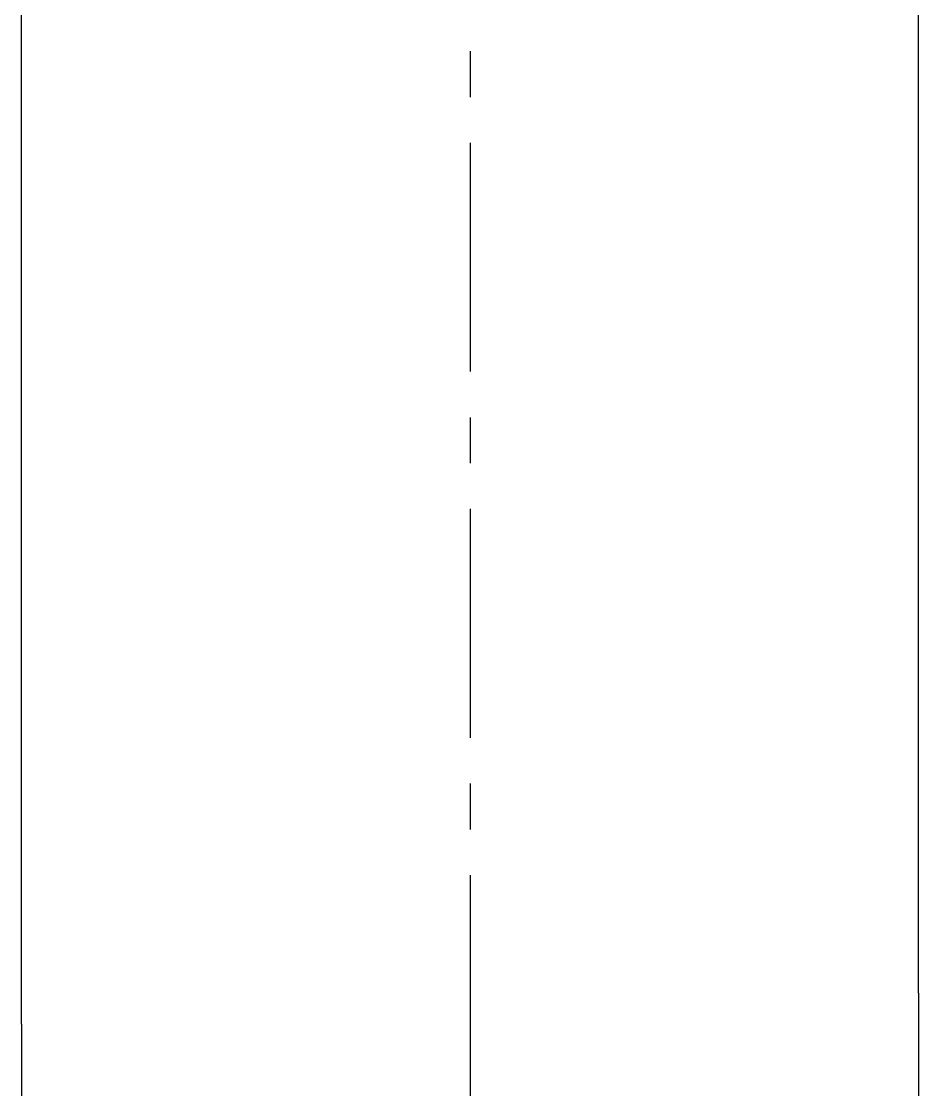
# Model space of a CAD drawing. Extents: x 0 to 790, y 0 to 579.
# Drawn here: x 134.7 to 183.7, y 246.1 to 304.5 of the extents above; entities that cross this region are included whole.
import ezdxf

# ---------------------------------------------------------------- set-up
doc = ezdxf.new("R2010")
doc.units = 0
doc.header["$LTSCALE"] = 10
doc.header["$MEASUREMENT"] = 0
doc.linetypes.add('CENTER', pattern=[2, 1.25, -0.25, 0.25, -0.25])
doc.layers.get('0').update_dxf_attribs({"linetype": 'CONTINUOUS'})
doc.layers.add('DEF_LAYER_ASSEM_MEMBER', color=7, linetype='CONTINUOUS')
doc.layers.add('DEFAULT_1', color=7, linetype='CENTER')

msp = doc.modelspace()

# ---------------------------------------------------------------- linework, layer by layer
at = {"ltscale": 0.5}
for p, q in [((183.699, 251.415), (183.699, 229.363)), ((134.699, 249.729), (134.699, 229.363))]:
    msp.add_line(p, q, dxfattribs=at)
at = {"layer": 'DEF_LAYER_ASSEM_MEMBER', "color": 7, "linetype": 'Continuous'}
for p, q in [((134.699, 249.729), (134.699, 372.497)), ((183.699, 251.415), (183.699, 372.497))]:
    msp.add_line(p, q, dxfattribs=at)
at = {"layer": 'DEFAULT_1', "color": 1, "linetype": 'CENTER'}
msp.add_line((159.199, 397.863), (159.199, 226.252), dxfattribs=at)

doc.saveas('drawing.dxf')
